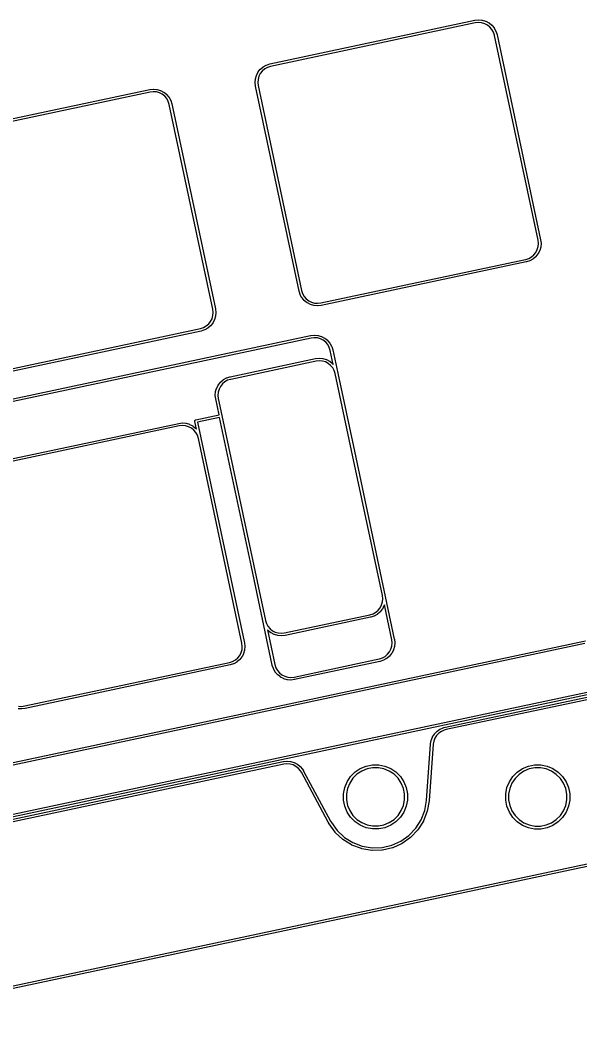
# Model space of a CAD drawing. Extents: x 59 to 2996, y -153 to 1402.
# Drawn here: x 687 to 719.1, y 420.4 to 477.5 of the extents above; entities that cross this region are included whole.
import ezdxf

# ---------------------------------------------------------------- set-up
doc = ezdxf.new("R2010")
doc.units = 0
doc.layers.add('BLACK', color=7, linetype='CONTINUOUS')

msp = doc.modelspace()

# ---------------------------------------------------------------- linework, layer by layer
at = {"layer": 'BLACK', "linetype": 'Continuous'}
for p, q in [((713.107, 477.503), (713.299, 477.525)), ((713.299, 477.525), (713.299, 477.525)), ((713.299, 477.525), (713.3, 477.525)), ((713.3, 477.525), (713.307, 477.525)), ((713.307, 477.525), (713.314, 477.525)), ((713.314, 477.525), (713.508, 477.509)), ((701.36, 475.007), (713.101, 477.503)), ((713.125, 477.354), (701.391, 474.86)), ((713.101, 477.503), (713.107, 477.503)), ((713.308, 477.375), (713.125, 477.354)), ((713.488, 477.36), (713.308, 477.375)), ((713.662, 477.31), (713.488, 477.36)), ((713.508, 477.509), (713.509, 477.509)), ((713.509, 477.509), (713.516, 477.507)), ((713.516, 477.507), (713.522, 477.506)), ((713.522, 477.506), (713.71, 477.452)), ((713.822, 477.228), (713.662, 477.31)), ((713.71, 477.452), (713.711, 477.452)), ((713.711, 477.452), (713.717, 477.449)), ((713.717, 477.449), (713.724, 477.447)), ((713.724, 477.447), (713.897, 477.358)), ((713.964, 477.116), (713.822, 477.228)), ((713.897, 477.358), (713.897, 477.358)), ((713.897, 477.358), (713.897, 477.358)), ((713.897, 477.358), (713.898, 477.357)), ((713.898, 477.357), (713.904, 477.353)), ((713.904, 477.353), (713.91, 477.35)), ((713.91, 477.35), (714.063, 477.229)), ((714.081, 476.978), (713.964, 477.116)), ((714.063, 477.229), (714.063, 477.229)), ((714.063, 477.229), (714.063, 477.229)), ((714.063, 477.229), (714.063, 477.228)), ((714.063, 477.228), (714.068, 477.223)), ((714.068, 477.223), (714.073, 477.218)), ((714.073, 477.218), (714.2, 477.07)), ((714.169, 476.821), (714.081, 476.978)), ((714.2, 477.07), (714.2, 477.07)), ((714.2, 477.07), (714.2, 477.07)), ((714.2, 477.07), (714.2, 477.069)), ((714.2, 477.069), (714.204, 477.063)), ((714.204, 477.063), (714.208, 477.058)), ((714.208, 477.058), (714.303, 476.887)), ((714.225, 476.646), (714.169, 476.821)), ((714.226, 476.643), (714.225, 476.646)), ((716.72, 464.909), (714.226, 476.643)), ((714.303, 476.887), (714.304, 476.886)), ((714.304, 476.886), (714.306, 476.88)), ((714.306, 476.88), (714.309, 476.874)), ((714.309, 476.874), (714.369, 476.688)), ((714.369, 476.688), (714.37, 476.687)), ((714.37, 476.687), (714.37, 476.684)), ((714.37, 476.684), (714.371, 476.681)), ((714.371, 476.681), (714.372, 476.678)), ((714.372, 476.678), (714.372, 476.678)), ((714.372, 476.678), (716.868, 464.933)), ((700.684, 474.544), (700.805, 474.697)), ((700.805, 474.697), (700.806, 474.698)), ((700.806, 474.698), (700.811, 474.702)), ((700.811, 474.702), (700.816, 474.707)), ((700.816, 474.707), (700.964, 474.834)), ((701.056, 474.715), (700.918, 474.598)), ((700.964, 474.834), (700.964, 474.834)), ((700.964, 474.834), (700.964, 474.834)), ((700.964, 474.834), (700.965, 474.834)), ((700.965, 474.834), (700.971, 474.838)), ((700.971, 474.838), (700.976, 474.842)), ((700.976, 474.842), (701.147, 474.937)), ((701.213, 474.803), (701.056, 474.715)), ((701.147, 474.938), (701.154, 474.94)), ((701.147, 474.937), (701.147, 474.938)), ((701.154, 474.94), (701.16, 474.943)), ((701.16, 474.943), (701.346, 475.004)), ((701.388, 474.86), (701.213, 474.803)), ((701.346, 475.004), (701.347, 475.004)), ((701.347, 475.004), (701.35, 475.004)), ((701.35, 475.004), (701.353, 475.005)), ((701.353, 475.005), (701.356, 475.006)), ((701.356, 475.006), (701.36, 475.007)), ((701.356, 475.006), (701.356, 475.006)), ((701.36, 475.007), (701.36, 475.007)), ((701.36, 475.007), (701.36, 475.007)), ((701.391, 474.86), (701.388, 474.86)), ((701.391, 474.86), (701.391, 474.86)), ((700.509, 473.948), (700.525, 474.142)), ((700.525, 474.143), (700.527, 474.15)), ((700.525, 474.142), (700.525, 474.143)), ((700.527, 474.15), (700.528, 474.157)), ((700.528, 474.157), (700.582, 474.344)), ((700.582, 474.345), (700.585, 474.352)), ((700.582, 474.344), (700.582, 474.345)), ((700.585, 474.352), (700.587, 474.358)), ((700.587, 474.358), (700.676, 474.531)), ((700.674, 474.122), (700.659, 473.943)), ((700.724, 474.296), (700.674, 474.122)), ((700.676, 474.531), (700.676, 474.532)), ((700.676, 474.532), (700.677, 474.532)), ((700.676, 474.531), (700.676, 474.531)), ((700.677, 474.532), (700.68, 474.538)), ((700.68, 474.538), (700.684, 474.544)), ((700.806, 474.456), (700.724, 474.296)), ((700.918, 474.598), (700.806, 474.456)), ((682.726, 471.046), (694.468, 473.542)), ((694.468, 473.542), (694.475, 473.543)), ((694.475, 473.543), (694.665, 473.564)), ((694.665, 473.564), (694.666, 473.564)), ((694.666, 473.564), (694.673, 473.564)), ((694.673, 473.564), (694.68, 473.564)), ((694.68, 473.564), (694.874, 473.548)), ((694.874, 473.548), (694.875, 473.548)), ((694.875, 473.548), (694.882, 473.547)), ((694.882, 473.547), (694.889, 473.545)), ((694.889, 473.545), (695.076, 473.492)), ((700.509, 473.941), (700.509, 473.948)), ((700.509, 473.934), (700.509, 473.941)), ((700.509, 473.933), (700.509, 473.934)), ((700.531, 473.739), (700.509, 473.933)), ((700.531, 473.736), (700.531, 473.739)), ((700.531, 473.739), (700.531, 473.739)), ((703.028, 461.991), (700.531, 473.736)), ((700.659, 473.943), (700.679, 473.76)), ((700.679, 473.76), (703.174, 462.026)), ((694.492, 473.394), (682.758, 470.9)), ((694.675, 473.414), (694.492, 473.394)), ((694.854, 473.399), (694.675, 473.414)), ((695.028, 473.349), (694.854, 473.399)), ((695.188, 473.267), (695.028, 473.349)), ((695.076, 473.492), (695.076, 473.492)), ((695.076, 473.492), (695.077, 473.491)), ((695.077, 473.491), (695.084, 473.489)), ((695.084, 473.489), (695.09, 473.486)), ((695.09, 473.486), (695.264, 473.397)), ((695.33, 473.155), (695.188, 473.267)), ((695.264, 473.397), (695.264, 473.397)), ((695.264, 473.397), (695.264, 473.397)), ((695.264, 473.397), (695.264, 473.397)), ((695.264, 473.397), (695.27, 473.393)), ((695.27, 473.393), (695.276, 473.389)), ((695.276, 473.389), (695.429, 473.268)), ((695.447, 473.017), (695.33, 473.155)), ((695.429, 473.268), (695.43, 473.267)), ((695.43, 473.267), (695.434, 473.262)), ((695.434, 473.262), (695.439, 473.258)), ((695.439, 473.258), (695.566, 473.109)), ((695.535, 472.86), (695.447, 473.017)), ((695.566, 473.109), (695.567, 473.108)), ((695.567, 473.108), (695.57, 473.103)), ((695.57, 473.103), (695.574, 473.097)), ((695.574, 473.097), (695.669, 472.927)), ((695.592, 472.685), (695.535, 472.86)), ((695.592, 472.682), (695.592, 472.685)), ((698.087, 460.948), (695.592, 472.682)), ((695.669, 472.927), (695.669, 472.927)), ((695.669, 472.927), (695.669, 472.927)), ((695.669, 472.927), (695.67, 472.926)), ((695.67, 472.926), (695.673, 472.919)), ((695.673, 472.919), (695.675, 472.913)), ((695.675, 472.913), (695.736, 472.728)), ((695.736, 472.728), (695.736, 472.727)), ((695.736, 472.727), (695.737, 472.723)), ((695.737, 472.723), (695.738, 472.72)), ((695.738, 472.72), (695.738, 472.717)), ((695.738, 472.717), (695.738, 472.717)), ((695.738, 472.717), (698.235, 460.972)), ((716.676, 464.372), (716.726, 464.546)), ((716.741, 464.726), (716.72, 464.909)), ((716.726, 464.546), (716.741, 464.726)), ((716.872, 464.511), (716.818, 464.324)), ((716.868, 464.933), (716.869, 464.929)), ((716.869, 464.929), (716.869, 464.929)), ((716.869, 464.929), (716.891, 464.735)), ((716.873, 464.518), (716.872, 464.511)), ((716.874, 464.525), (716.873, 464.518)), ((716.875, 464.526), (716.874, 464.525)), ((716.891, 464.72), (716.875, 464.526)), ((716.891, 464.735), (716.891, 464.734)), ((716.891, 464.734), (716.891, 464.727)), ((716.891, 464.727), (716.891, 464.72)), ((716.011, 463.808), (716.186, 463.865)), ((716.186, 463.865), (716.344, 463.953)), ((716.424, 463.826), (716.253, 463.731)), ((716.344, 463.953), (716.481, 464.07)), ((716.429, 463.83), (716.424, 463.826)), ((716.435, 463.834), (716.429, 463.83)), ((716.436, 463.834), (716.435, 463.834)), ((716.584, 463.961), (716.436, 463.834)), ((716.481, 464.07), (716.593, 464.212)), ((716.589, 463.966), (716.584, 463.961)), ((716.594, 463.971), (716.589, 463.966)), ((716.593, 464.212), (716.676, 464.372)), ((716.716, 464.124), (716.594, 463.971)), ((716.594, 463.971), (716.594, 463.971)), ((716.719, 464.13), (716.716, 464.124)), ((716.723, 464.136), (716.719, 464.13)), ((716.813, 464.31), (716.723, 464.137)), ((716.723, 464.137), (716.723, 464.137)), ((716.723, 464.137), (716.723, 464.137)), ((716.723, 464.137), (716.723, 464.136)), ((716.815, 464.317), (716.813, 464.31)), ((716.818, 464.323), (716.815, 464.317)), ((716.818, 464.324), (716.818, 464.323)), ((704.274, 461.314), (716.008, 463.808)), ((716.043, 463.662), (704.298, 461.165)), ((716.008, 463.808), (716.011, 463.808)), ((716.047, 463.663), (716.043, 463.662)), ((716.043, 463.662), (716.043, 463.662)), ((716.05, 463.664), (716.047, 463.663)), ((716.053, 463.664), (716.05, 463.664)), ((716.054, 463.665), (716.053, 463.664)), ((716.24, 463.725), (716.054, 463.665)), ((716.246, 463.728), (716.24, 463.725)), ((716.252, 463.73), (716.246, 463.728)), ((716.253, 463.731), (716.252, 463.73)), ((716.253, 463.731), (716.253, 463.731)), ((716.253, 463.731), (716.253, 463.731)), ((703.028, 461.99), (703.028, 461.991)), ((703.028, 461.987), (703.028, 461.99)), ((703.029, 461.984), (703.028, 461.987)), ((703.03, 461.981), (703.029, 461.984)), ((703.03, 461.98), (703.03, 461.981)), ((703.091, 461.794), (703.03, 461.98)), ((703.093, 461.788), (703.091, 461.794)), ((703.096, 461.782), (703.093, 461.788)), ((703.097, 461.781), (703.096, 461.782)), ((703.192, 461.61), (703.097, 461.781)), ((703.097, 461.781), (703.097, 461.781)), ((703.097, 461.781), (703.097, 461.781)), ((703.174, 462.026), (703.174, 462.023)), ((703.174, 462.023), (703.231, 461.848)), ((703.196, 461.605), (703.192, 461.61)), ((703.2, 461.599), (703.196, 461.605)), ((703.2, 461.598), (703.2, 461.599)), ((703.327, 461.45), (703.2, 461.598)), ((703.231, 461.848), (703.319, 461.69)), ((703.319, 461.69), (703.436, 461.553)), ((703.436, 461.553), (703.578, 461.441)), ((698.235, 460.972), (698.236, 460.961)), ((698.236, 460.961), (698.236, 460.961)), ((698.236, 460.961), (698.257, 460.774)), ((703.332, 461.445), (703.327, 461.45)), ((703.336, 461.44), (703.332, 461.445)), ((703.337, 461.44), (703.336, 461.44)), ((703.49, 461.318), (703.337, 461.44)), ((703.496, 461.315), (703.49, 461.318)), ((703.502, 461.311), (703.496, 461.315)), ((703.502, 461.31), (703.502, 461.311)), ((703.676, 461.221), (703.502, 461.31)), ((703.502, 461.31), (703.502, 461.31)), ((703.502, 461.31), (703.502, 461.31)), ((703.578, 461.441), (703.738, 461.358)), ((703.682, 461.219), (703.676, 461.221)), ((703.689, 461.216), (703.682, 461.219)), ((703.69, 461.216), (703.689, 461.216)), ((703.877, 461.162), (703.69, 461.216)), ((703.738, 461.358), (703.912, 461.308)), ((703.884, 461.161), (703.877, 461.162)), ((703.891, 461.16), (703.884, 461.161)), ((703.892, 461.159), (703.891, 461.16)), ((704.086, 461.143), (703.892, 461.159)), ((703.912, 461.308), (704.091, 461.293)), ((704.093, 461.143), (704.086, 461.143)), ((704.091, 461.293), (704.274, 461.314)), ((704.1, 461.143), (704.093, 461.143)), ((704.101, 461.143), (704.1, 461.143)), ((704.295, 461.165), (704.101, 461.143)), ((704.101, 461.143), (704.101, 461.143)), ((704.298, 461.165), (704.295, 461.165)), ((704.295, 461.165), (704.295, 461.165)), ((697.96, 460.251), (698.042, 460.412)), ((698.042, 460.412), (698.092, 460.585)), ((698.107, 460.765), (698.087, 460.948)), ((698.092, 460.585), (698.107, 460.765)), ((698.238, 460.551), (698.184, 460.363)), ((698.239, 460.557), (698.238, 460.551)), ((698.241, 460.564), (698.239, 460.557)), ((698.257, 460.76), (698.241, 460.565)), ((698.241, 460.565), (698.241, 460.564)), ((698.257, 460.774), (698.257, 460.773)), ((698.257, 460.773), (698.257, 460.766)), ((698.257, 460.766), (698.257, 460.76)), ((685.641, 457.353), (697.375, 459.847)), ((697.375, 459.847), (697.378, 459.848)), ((697.378, 459.848), (697.553, 459.905)), ((697.553, 459.905), (697.71, 459.993)), ((697.79, 459.865), (697.619, 459.77)), ((697.71, 459.993), (697.848, 460.11)), ((697.795, 459.869), (697.79, 459.865)), ((697.801, 459.873), (697.795, 459.869)), ((697.802, 459.874), (697.801, 459.873)), ((697.95, 460), (697.802, 459.874)), ((697.802, 459.874), (697.802, 459.874)), ((697.802, 459.874), (697.802, 459.874)), ((697.848, 460.11), (697.96, 460.251)), ((697.955, 460.005), (697.95, 460)), ((697.96, 460.01), (697.955, 460.005)), ((697.961, 460.011), (697.96, 460.01)), ((698.082, 460.164), (697.961, 460.011)), ((698.086, 460.169), (698.082, 460.164)), ((698.089, 460.175), (698.086, 460.169)), ((698.09, 460.176), (698.089, 460.175)), ((698.179, 460.35), (698.09, 460.176)), ((698.09, 460.176), (698.09, 460.176)), ((698.09, 460.176), (698.09, 460.176)), ((698.181, 460.356), (698.179, 460.35)), ((698.184, 460.362), (698.181, 460.356)), ((698.184, 460.363), (698.184, 460.362)), ((675.442, 453.445), (703.691, 459.449)), ((703.715, 459.301), (675.474, 453.298)), ((697.41, 459.701), (685.665, 457.205)), ((697.413, 459.702), (697.41, 459.701)), ((697.41, 459.701), (697.41, 459.701)), ((697.416, 459.703), (697.413, 459.702)), ((697.419, 459.704), (697.416, 459.703)), ((697.42, 459.704), (697.419, 459.704)), ((697.606, 459.764), (697.42, 459.704)), ((697.612, 459.767), (697.606, 459.764)), ((697.619, 459.77), (697.612, 459.767)), ((697.619, 459.77), (697.619, 459.77)), ((703.691, 459.449), (703.695, 459.45)), ((703.695, 459.45), (703.889, 459.472)), ((703.695, 459.45), (703.695, 459.45)), ((703.898, 459.322), (703.715, 459.301)), ((703.889, 459.472), (703.89, 459.472)), ((703.89, 459.472), (703.897, 459.472)), ((703.897, 459.472), (703.903, 459.472)), ((704.078, 459.307), (703.898, 459.322)), ((703.903, 459.472), (704.098, 459.456)), ((704.251, 459.257), (704.078, 459.307)), ((704.098, 459.456), (704.099, 459.455)), ((704.099, 459.455), (704.106, 459.454)), ((704.106, 459.454), (704.112, 459.453)), ((704.112, 459.453), (704.3, 459.399)), ((704.412, 459.174), (704.251, 459.257)), ((704.3, 459.399), (704.3, 459.399)), ((704.3, 459.399), (704.3, 459.399)), ((704.3, 459.399), (704.301, 459.399)), ((704.301, 459.399), (704.307, 459.396)), ((704.307, 459.396), (704.313, 459.394)), ((704.313, 459.394), (704.487, 459.304)), ((704.487, 459.304), (704.487, 459.304)), ((704.487, 459.304), (704.487, 459.304)), ((704.487, 459.304), (704.488, 459.304)), ((704.488, 459.304), (704.494, 459.3)), ((704.494, 459.3), (704.499, 459.297)), ((704.499, 459.297), (704.652, 459.175)), ((704.553, 459.062), (704.412, 459.174)), ((704.67, 458.925), (704.553, 459.062)), ((704.652, 459.175), (704.653, 459.175)), ((704.653, 459.175), (704.658, 459.17)), ((704.658, 459.17), (704.663, 459.165)), ((704.663, 459.165), (704.789, 459.017)), ((704.758, 458.767), (704.67, 458.925)), ((704.815, 458.592), (704.758, 458.767)), ((704.789, 459.017), (704.79, 459.016)), ((704.79, 459.016), (704.794, 459.01)), ((704.794, 459.01), (704.798, 459.005)), ((704.798, 459.005), (704.893, 458.834)), ((704.893, 458.834), (704.893, 458.834)), ((704.893, 458.834), (704.893, 458.834)), ((704.893, 458.834), (704.893, 458.833)), ((704.893, 458.833), (704.896, 458.827)), ((704.896, 458.827), (704.899, 458.821)), ((704.899, 458.821), (704.959, 458.635)), ((699.075, 457.083), (703.973, 458.124)), ((703.973, 458.124), (703.976, 458.124)), ((703.976, 458.124), (704.17, 458.146)), ((703.976, 458.124), (703.976, 458.124)), ((704.17, 458.146), (704.17, 458.146)), ((704.17, 458.146), (704.171, 458.146)), ((704.171, 458.146), (704.178, 458.146)), ((704.178, 458.146), (704.185, 458.146)), ((704.185, 458.146), (704.38, 458.13)), ((704.38, 458.13), (704.38, 458.13)), ((704.38, 458.13), (704.381, 458.13)), ((704.381, 458.13), (704.387, 458.129)), ((704.387, 458.129), (704.394, 458.127)), ((704.394, 458.127), (704.582, 458.074)), ((704.816, 458.589), (704.815, 458.592)), ((704.985, 457.792), (704.816, 458.589)), ((704.959, 458.635), (704.959, 458.634)), ((704.959, 458.634), (704.96, 458.631)), ((704.96, 458.631), (704.961, 458.628)), ((704.961, 458.628), (704.962, 458.624)), ((704.962, 458.624), (704.962, 458.624)), ((704.962, 458.624), (705.244, 457.299)), ((703.997, 457.976), (699.11, 456.937)), ((704.18, 457.996), (703.997, 457.976)), ((704.36, 457.981), (704.18, 457.996)), ((704.533, 457.932), (704.36, 457.981)), ((704.694, 457.849), (704.533, 457.932)), ((704.582, 458.074), (704.582, 458.074)), ((704.582, 458.074), (704.582, 458.074)), ((704.582, 458.074), (704.583, 458.073)), ((704.583, 458.073), (704.589, 458.071)), ((704.589, 458.071), (704.595, 458.068)), ((704.595, 458.068), (704.769, 457.979)), ((704.835, 457.737), (704.694, 457.849)), ((704.769, 457.979), (704.769, 457.979)), ((704.769, 457.979), (704.769, 457.979)), ((704.769, 457.979), (704.77, 457.979)), ((704.77, 457.979), (704.775, 457.975)), ((704.775, 457.975), (704.781, 457.971)), ((704.781, 457.971), (704.934, 457.85)), ((704.952, 457.6), (704.835, 457.737)), ((704.934, 457.85), (704.935, 457.849)), ((704.935, 457.849), (704.94, 457.844)), ((704.94, 457.844), (704.945, 457.84)), ((704.945, 457.84), (704.985, 457.792)), ((705.04, 457.442), (704.952, 457.6)), ((698.695, 456.919), (698.865, 457.014)), ((698.865, 457.014), (698.866, 457.015)), ((698.865, 457.014), (698.865, 457.014)), ((698.865, 457.014), (698.865, 457.014)), ((698.866, 457.015), (698.872, 457.017)), ((698.872, 457.017), (698.879, 457.02)), ((698.879, 457.02), (699.064, 457.08)), ((699.064, 457.08), (699.065, 457.081)), ((699.065, 457.081), (699.068, 457.081)), ((699.068, 457.081), (699.071, 457.082)), ((699.071, 457.082), (699.075, 457.083)), ((699.075, 457.083), (699.075, 457.083)), ((705.097, 457.267), (705.04, 457.442)), ((705.097, 457.264), (705.097, 457.267)), ((706.033, 452.861), (705.097, 457.264)), ((705.244, 457.299), (705.244, 457.299)), ((705.244, 457.299), (706.196, 452.819)), ((698.246, 456.233), (698.3, 456.421)), ((698.3, 456.422), (698.303, 456.428)), ((698.3, 456.421), (698.3, 456.422)), ((698.303, 456.428), (698.306, 456.435)), ((698.306, 456.435), (698.395, 456.608)), ((698.395, 456.609), (698.399, 456.615)), ((698.395, 456.608), (698.395, 456.609)), ((698.399, 456.615), (698.403, 456.621)), ((698.403, 456.621), (698.524, 456.773)), ((698.525, 456.533), (698.442, 456.373)), ((698.524, 456.773), (698.524, 456.774)), ((698.524, 456.774), (698.525, 456.774)), ((698.524, 456.773), (698.524, 456.773)), ((698.525, 456.774), (698.529, 456.779)), ((698.637, 456.675), (698.525, 456.533)), ((698.529, 456.779), (698.534, 456.784)), ((698.534, 456.784), (698.683, 456.911)), ((698.774, 456.792), (698.637, 456.675)), ((698.683, 456.911), (698.683, 456.911)), ((698.683, 456.911), (698.683, 456.911)), ((698.683, 456.911), (698.684, 456.911)), ((698.684, 456.911), (698.689, 456.915)), ((698.689, 456.915), (698.695, 456.919)), ((698.932, 456.88), (698.774, 456.792)), ((699.107, 456.936), (698.932, 456.88)), ((699.11, 456.937), (699.107, 456.936)), ((699.11, 456.937), (699.11, 456.937)), ((698.227, 456.025), (698.244, 456.219)), ((698.227, 456.018), (698.227, 456.025)), ((698.227, 456.011), (698.227, 456.018)), ((698.228, 456.01), (698.227, 456.011)), ((698.249, 455.816), (698.228, 456.01)), ((698.244, 456.22), (698.245, 456.227)), ((698.244, 456.219), (698.244, 456.22)), ((698.245, 456.227), (698.246, 456.233)), ((698.393, 456.199), (698.377, 456.019)), ((698.377, 456.019), (698.398, 455.836)), ((698.442, 456.373), (698.393, 456.199)), ((698.398, 455.836), (698.604, 454.865)), ((698.25, 455.812), (698.249, 455.816)), ((698.249, 455.816), (698.249, 455.816)), ((698.443, 454.904), (698.25, 455.812)), ((697.113, 454.621), (698.443, 454.904)), ((698.474, 454.757), (697.214, 454.489)), ((700.293, 446.2), (698.474, 454.757)), ((698.604, 454.865), (698.606, 454.862)), ((698.606, 454.862), (698.606, 454.858)), ((698.606, 454.858), (700.624, 445.363)), ((684.394, 451.918), (696.135, 454.413)), ((696.159, 454.265), (684.425, 451.771)), ((696.135, 454.413), (696.139, 454.414)), ((696.139, 454.414), (696.333, 454.436)), ((696.342, 454.286), (696.159, 454.265)), ((696.333, 454.436), (696.334, 454.436)), ((696.334, 454.436), (696.34, 454.436)), ((696.34, 454.436), (696.347, 454.436)), ((696.522, 454.271), (696.342, 454.286)), ((696.347, 454.436), (696.542, 454.419)), ((696.695, 454.221), (696.522, 454.271)), ((696.542, 454.419), (696.543, 454.419)), ((696.543, 454.419), (696.549, 454.418)), ((696.549, 454.418), (696.556, 454.417)), ((696.556, 454.417), (696.744, 454.363)), ((696.856, 454.138), (696.695, 454.221)), ((696.744, 454.363), (696.744, 454.363)), ((696.744, 454.363), (696.744, 454.363)), ((696.744, 454.363), (696.745, 454.363)), ((696.745, 454.363), (696.751, 454.36)), ((696.751, 454.36), (696.757, 454.358)), ((696.757, 454.358), (696.931, 454.268)), ((696.997, 454.026), (696.856, 454.138)), ((696.931, 454.268), (696.931, 454.268)), ((696.931, 454.268), (696.931, 454.268)), ((696.931, 454.268), (696.932, 454.268)), ((696.932, 454.268), (696.938, 454.264)), ((696.938, 454.264), (696.943, 454.26)), ((696.943, 454.26), (697.096, 454.139)), ((697.05, 454.55), (697.051, 454.561)), ((697.05, 454.546), (697.05, 454.55)), ((697.052, 454.532), (697.05, 454.546)), ((697.051, 454.561), (697.055, 454.575)), ((697.053, 454.528), (697.052, 454.532)), ((697.148, 454.081), (697.053, 454.528)), ((697.055, 454.575), (697.059, 454.582)), ((697.059, 454.582), (697.062, 454.588)), ((697.062, 454.588), (697.071, 454.6)), ((697.071, 454.6), (697.083, 454.609)), ((697.083, 454.609), (697.088, 454.612)), ((697.088, 454.612), (697.095, 454.616)), ((697.095, 454.616), (697.11, 454.621)), ((697.096, 454.139), (697.096, 454.139)), ((697.096, 454.139), (697.096, 454.139)), ((697.096, 454.139), (697.097, 454.139)), ((697.097, 454.139), (697.102, 454.134)), ((697.102, 454.134), (697.107, 454.129)), ((697.107, 454.129), (697.148, 454.081)), ((697.11, 454.621), (697.113, 454.621)), ((697.214, 454.489), (699.885, 441.923)), ((697.114, 453.889), (696.997, 454.026)), ((697.202, 453.731), (697.114, 453.889)), ((697.259, 453.556), (697.202, 453.731)), ((697.26, 453.553), (697.259, 453.556)), ((699.754, 441.819), (697.26, 453.553)), ((707.8, 444.552), (706.033, 452.861)), ((706.196, 452.819), (708.485, 442.047)), ((659.404, 426.246), (754.115, 446.378)), ((754.142, 446.23), (659.422, 426.096)), ((701.492, 440.561), (700.293, 446.2)), ((711.41, 437.014), (753.411, 445.942)), ((753.436, 445.794), (711.447, 436.869)), ((700.624, 445.363), (701.1, 443.124)), ((707.82, 444.369), (707.8, 444.552)), ((707.561, 443.714), (707.673, 443.855)), ((707.673, 443.855), (707.755, 444.016)), ((707.755, 444.016), (707.805, 444.189)), ((707.892, 443.953), (707.803, 443.78)), ((707.805, 444.189), (707.82, 444.369)), ((707.895, 443.96), (707.892, 443.953)), ((707.897, 443.966), (707.895, 443.96)), ((707.913, 444.02), (707.897, 443.967)), ((707.897, 443.967), (707.897, 443.966)), ((708.337, 442.023), (707.913, 444.02)), ((702.201, 442.412), (707.088, 443.451)), ((707.123, 443.305), (702.225, 442.264)), ((707.088, 443.451), (707.091, 443.452)), ((707.091, 443.452), (707.266, 443.509)), ((707.126, 443.306), (707.123, 443.305)), ((707.123, 443.305), (707.123, 443.305)), ((707.129, 443.307), (707.126, 443.306)), ((707.133, 443.308), (707.129, 443.307)), ((707.134, 443.308), (707.133, 443.308)), ((707.319, 443.368), (707.134, 443.308)), ((707.266, 443.509), (707.423, 443.597)), ((707.325, 443.371), (707.319, 443.368)), ((707.332, 443.374), (707.325, 443.371)), ((707.333, 443.374), (707.332, 443.374)), ((707.503, 443.469), (707.333, 443.374)), ((707.333, 443.374), (707.333, 443.374)), ((707.333, 443.374), (707.333, 443.374)), ((707.423, 443.597), (707.561, 443.714)), ((707.509, 443.473), (707.503, 443.469)), ((707.514, 443.477), (707.509, 443.473)), ((707.515, 443.478), (707.514, 443.477)), ((707.664, 443.604), (707.515, 443.478)), ((707.515, 443.478), (707.515, 443.478)), ((707.515, 443.478), (707.515, 443.478)), ((707.668, 443.609), (707.664, 443.604)), ((707.673, 443.614), (707.668, 443.609)), ((707.674, 443.615), (707.673, 443.614)), ((707.795, 443.768), (707.674, 443.615)), ((707.799, 443.773), (707.795, 443.768)), ((707.802, 443.779), (707.799, 443.773)), ((707.803, 443.78), (707.802, 443.779)), ((707.803, 443.78), (707.803, 443.78)), ((707.803, 443.78), (707.803, 443.78)), ((701.1, 443.124), (701.101, 443.121)), ((701.101, 443.121), (701.158, 442.946)), ((701.158, 442.946), (701.246, 442.789)), ((701.246, 442.789), (701.363, 442.651)), ((701.253, 442.548), (701.212, 442.596)), ((701.212, 442.596), (701.637, 440.596)), ((701.258, 442.544), (701.253, 442.548)), ((701.263, 442.539), (701.258, 442.544)), ((701.264, 442.538), (701.263, 442.539)), ((701.417, 442.417), (701.264, 442.538)), ((701.264, 442.538), (701.264, 442.538)), ((701.264, 442.538), (701.264, 442.538)), ((701.363, 442.651), (701.504, 442.539)), ((701.422, 442.413), (701.417, 442.417)), ((701.428, 442.41), (701.422, 442.413)), ((701.429, 442.409), (701.428, 442.41)), ((701.602, 442.32), (701.429, 442.409)), ((701.429, 442.409), (701.429, 442.409)), ((701.429, 442.409), (701.429, 442.409)), ((701.504, 442.539), (701.664, 442.457)), ((701.609, 442.317), (701.602, 442.32)), ((701.615, 442.315), (701.609, 442.317)), ((701.616, 442.314), (701.615, 442.315)), ((701.804, 442.261), (701.616, 442.314)), ((701.664, 442.457), (701.838, 442.407)), ((701.81, 442.259), (701.804, 442.261)), ((701.817, 442.258), (701.81, 442.259)), ((701.818, 442.258), (701.817, 442.258)), ((702.013, 442.242), (701.818, 442.258)), ((701.818, 442.258), (701.818, 442.258)), ((701.818, 442.258), (701.818, 442.258)), ((701.838, 442.407), (702.018, 442.392)), ((702.019, 442.242), (702.013, 442.242)), ((702.018, 442.392), (702.201, 442.412)), ((702.026, 442.242), (702.019, 442.242)), ((702.027, 442.242), (702.026, 442.242)), ((702.221, 442.264), (702.027, 442.242)), ((702.225, 442.264), (702.221, 442.264)), ((702.221, 442.264), (702.221, 442.264)), ((669.126, 431.262), (719.439, 441.956)), ((719.4, 441.795), (669.15, 431.114)), ((699.774, 441.636), (699.754, 441.819)), ((699.759, 441.456), (699.774, 441.636)), ((699.885, 441.923), (699.902, 441.843)), ((699.902, 441.843), (699.903, 441.839)), ((699.903, 441.839), (699.924, 441.646)), ((699.925, 441.631), (699.908, 441.437)), ((699.924, 441.646), (699.924, 441.645)), ((699.924, 441.645), (699.924, 441.638)), ((699.924, 441.638), (699.925, 441.631)), ((708.293, 441.487), (708.343, 441.66)), ((708.358, 441.84), (708.337, 442.023)), ((708.343, 441.66), (708.358, 441.84)), ((708.489, 441.626), (708.435, 441.439)), ((708.485, 442.047), (708.486, 442.044)), ((708.486, 442.044), (708.486, 442.044)), ((708.486, 442.044), (708.508, 441.85)), ((708.49, 441.633), (708.489, 441.626)), ((708.491, 441.64), (708.49, 441.633)), ((708.508, 441.835), (708.491, 441.641)), ((708.491, 441.641), (708.491, 441.64)), ((708.508, 441.85), (708.508, 441.849)), ((708.508, 441.849), (708.508, 441.842)), ((708.508, 441.842), (708.508, 441.835)), ((699.378, 440.864), (699.515, 440.981)), ((699.515, 440.981), (699.627, 441.122)), ((699.627, 441.122), (699.71, 441.283)), ((699.749, 441.035), (699.628, 440.882)), ((699.71, 441.283), (699.759, 441.456)), ((699.753, 441.041), (699.749, 441.035)), ((699.757, 441.046), (699.753, 441.041)), ((699.846, 441.221), (699.757, 441.047)), ((699.757, 441.047), (699.757, 441.047)), ((699.757, 441.047), (699.757, 441.047)), ((699.757, 441.047), (699.757, 441.046)), ((699.849, 441.227), (699.846, 441.221)), ((699.852, 441.234), (699.849, 441.227)), ((699.906, 441.422), (699.852, 441.235)), ((699.852, 441.235), (699.852, 441.234)), ((699.907, 441.429), (699.906, 441.422)), ((699.908, 441.436), (699.907, 441.429)), ((699.908, 441.437), (699.908, 441.436)), ((707.628, 440.923), (707.803, 440.98)), ((707.803, 440.98), (707.961, 441.068)), ((707.961, 441.068), (708.098, 441.185)), ((708.201, 441.076), (708.052, 440.949)), ((708.098, 441.185), (708.21, 441.326)), ((708.206, 441.081), (708.201, 441.076)), ((708.211, 441.085), (708.206, 441.081)), ((708.21, 441.326), (708.293, 441.487)), ((708.332, 441.239), (708.211, 441.086)), ((708.211, 441.086), (708.211, 441.086)), ((708.211, 441.086), (708.211, 441.086)), ((708.211, 441.086), (708.211, 441.085)), ((708.336, 441.245), (708.332, 441.239)), ((708.34, 441.25), (708.336, 441.245)), ((708.43, 441.425), (708.34, 441.251)), ((708.34, 441.251), (708.34, 441.25)), ((708.432, 441.431), (708.43, 441.425)), ((708.435, 441.438), (708.432, 441.431)), ((708.435, 441.439), (708.435, 441.438)), ((687.308, 438.224), (699.042, 440.719)), ((699.077, 440.573), (687.332, 438.076)), ((699.042, 440.719), (699.045, 440.719)), ((699.045, 440.719), (699.22, 440.776)), ((699.081, 440.573), (699.077, 440.573)), ((699.077, 440.573), (699.077, 440.573)), ((699.084, 440.574), (699.081, 440.573)), ((699.087, 440.575), (699.084, 440.574)), ((699.088, 440.575), (699.087, 440.575)), ((699.273, 440.636), (699.088, 440.575)), ((699.22, 440.776), (699.378, 440.864)), ((699.28, 440.638), (699.273, 440.636)), ((699.286, 440.641), (699.28, 440.638)), ((699.287, 440.642), (699.286, 440.641)), ((699.457, 440.737), (699.287, 440.642)), ((699.287, 440.642), (699.287, 440.642)), ((699.287, 440.642), (699.287, 440.642)), ((699.463, 440.741), (699.457, 440.737)), ((699.468, 440.744), (699.463, 440.741)), ((699.469, 440.745), (699.468, 440.744)), ((699.618, 440.872), (699.469, 440.745)), ((699.469, 440.745), (699.469, 440.745)), ((699.469, 440.745), (699.469, 440.745)), ((699.623, 440.877), (699.618, 440.872)), ((699.627, 440.881), (699.623, 440.877)), ((699.628, 440.882), (699.627, 440.881)), ((701.492, 440.557), (701.492, 440.561)), ((701.492, 440.561), (701.492, 440.561)), ((701.493, 440.554), (701.492, 440.557)), ((701.494, 440.551), (701.493, 440.554)), ((701.494, 440.55), (701.494, 440.551)), ((701.555, 440.364), (701.494, 440.55)), ((701.637, 440.596), (701.638, 440.593)), ((701.638, 440.593), (701.695, 440.418)), ((701.695, 440.418), (701.783, 440.26)), ((702.738, 439.884), (707.625, 440.923)), ((707.66, 440.777), (702.762, 439.736)), ((707.625, 440.923), (707.628, 440.923)), ((707.664, 440.777), (707.66, 440.777)), ((707.66, 440.777), (707.66, 440.777)), ((707.667, 440.778), (707.664, 440.777)), ((707.67, 440.779), (707.667, 440.778)), ((707.671, 440.779), (707.67, 440.779)), ((707.857, 440.84), (707.671, 440.779)), ((707.863, 440.842), (707.857, 440.84)), ((707.869, 440.845), (707.863, 440.842)), ((707.87, 440.846), (707.869, 440.845)), ((708.04, 440.941), (707.87, 440.846)), ((707.87, 440.846), (707.87, 440.846)), ((707.87, 440.846), (707.87, 440.846)), ((708.046, 440.945), (708.04, 440.941)), ((708.052, 440.948), (708.046, 440.945)), ((708.052, 440.949), (708.052, 440.949)), ((708.052, 440.949), (708.052, 440.949)), ((708.052, 440.949), (708.052, 440.948)), ((701.557, 440.358), (701.555, 440.364)), ((701.56, 440.352), (701.557, 440.358)), ((701.561, 440.351), (701.56, 440.352)), ((701.656, 440.181), (701.561, 440.351)), ((701.561, 440.351), (701.561, 440.351)), ((701.561, 440.351), (701.561, 440.351)), ((701.66, 440.175), (701.656, 440.181)), ((701.663, 440.169), (701.66, 440.175)), ((701.664, 440.168), (701.663, 440.169)), ((701.791, 440.02), (701.664, 440.168)), ((701.664, 440.168), (701.664, 440.168)), ((701.664, 440.168), (701.664, 440.168)), ((701.783, 440.26), (701.9, 440.123)), ((701.795, 440.015), (701.791, 440.02)), ((701.8, 440.01), (701.795, 440.015)), ((701.801, 440.01), (701.8, 440.01)), ((701.954, 439.888), (701.801, 440.01)), ((701.801, 440.01), (701.801, 440.01)), ((701.801, 440.01), (701.801, 440.01)), ((701.9, 440.123), (702.041, 440.011)), ((701.96, 439.885), (701.954, 439.888)), ((701.965, 439.881), (701.96, 439.885)), ((701.966, 439.881), (701.965, 439.881)), ((702.14, 439.791), (701.966, 439.881)), ((702.041, 440.011), (702.202, 439.928)), ((702.202, 439.928), (702.375, 439.878)), ((702.375, 439.878), (702.555, 439.863)), ((702.555, 439.863), (702.738, 439.884)), ((702.146, 439.789), (702.14, 439.791)), ((702.153, 439.786), (702.146, 439.789)), ((702.154, 439.786), (702.153, 439.786)), ((702.341, 439.732), (702.154, 439.786)), ((702.154, 439.786), (702.154, 439.786)), ((702.154, 439.786), (702.154, 439.786)), ((702.348, 439.731), (702.341, 439.732)), ((702.355, 439.73), (702.348, 439.731)), ((702.356, 439.73), (702.355, 439.73)), ((702.55, 439.713), (702.356, 439.73)), ((702.356, 439.73), (702.356, 439.73)), ((702.356, 439.73), (702.356, 439.73)), ((702.557, 439.713), (702.55, 439.713)), ((702.564, 439.713), (702.557, 439.713)), ((702.565, 439.713), (702.564, 439.713)), ((702.751, 439.734), (702.565, 439.713)), ((702.565, 439.713), (702.565, 439.713)), ((702.565, 439.713), (702.565, 439.713)), ((702.762, 439.736), (702.751, 439.734)), ((702.751, 439.734), (702.751, 439.734)), ((686.945, 438.219), (687.125, 438.204)), ((687.125, 438.204), (687.308, 438.224)), ((687.12, 438.054), (686.925, 438.07)), ((687.127, 438.054), (687.12, 438.054)), ((687.133, 438.054), (687.127, 438.054)), ((687.134, 438.054), (687.133, 438.054)), ((687.328, 438.076), (687.134, 438.054)), ((687.329, 438.076), (687.328, 438.076)), ((687.332, 438.076), (687.329, 438.076)), ((711.111, 436.9), (711.289, 436.98)), ((711.289, 436.98), (711.29, 436.98)), ((711.29, 436.98), (711.295, 436.982)), ((711.295, 436.982), (711.3, 436.984)), ((711.3, 436.984), (711.408, 437.013)), ((711.408, 437.013), (711.41, 437.014)), ((678.955, 420.553), (754.594, 436.63)), ((754.619, 436.482), (678.98, 420.405)), ((710.604, 436.257), (710.674, 436.439)), ((710.674, 436.44), (710.677, 436.446)), ((710.674, 436.439), (710.674, 436.44)), ((710.674, 436.439), (710.674, 436.439)), ((710.674, 436.439), (710.674, 436.439)), ((710.677, 436.446), (710.68, 436.452)), ((710.68, 436.452), (710.784, 436.617)), ((710.784, 436.617), (710.784, 436.617)), ((710.784, 436.617), (710.785, 436.617)), ((710.785, 436.618), (710.789, 436.623)), ((710.785, 436.617), (710.785, 436.618)), ((710.789, 436.623), (710.793, 436.629)), ((710.793, 436.629), (710.928, 436.77)), ((710.907, 436.531), (710.811, 436.378)), ((711.032, 436.662), (710.907, 436.531)), ((710.928, 436.771), (710.934, 436.775)), ((710.928, 436.77), (710.928, 436.771)), ((710.928, 436.77), (710.928, 436.77)), ((710.928, 436.77), (710.928, 436.77)), ((710.934, 436.775), (710.939, 436.78)), ((710.939, 436.78), (711.098, 436.893)), ((711.179, 436.766), (711.032, 436.662)), ((711.098, 436.893), (711.099, 436.893)), ((711.099, 436.893), (711.105, 436.897)), ((711.105, 436.897), (711.111, 436.9)), ((711.345, 436.841), (711.179, 436.766)), ((711.447, 436.869), (711.345, 436.841)), ((710.324, 432.806), (710.566, 436.047)), ((710.715, 436.028), (710.473, 432.787)), ((710.566, 436.047), (710.567, 436.055)), ((710.567, 436.055), (710.6, 436.243)), ((710.6, 436.244), (710.602, 436.25)), ((710.6, 436.243), (710.6, 436.244)), ((710.6, 436.243), (710.6, 436.243)), ((710.6, 436.243), (710.6, 436.243)), ((710.602, 436.25), (710.604, 436.257)), ((710.746, 436.21), (710.715, 436.028)), ((710.811, 436.378), (710.746, 436.21)), ((660.431, 426.178), (702.125, 435.04)), ((702.149, 434.892), (660.455, 426.03)), ((702.125, 435.04), (702.129, 435.041)), ((702.129, 435.041), (702.323, 435.063)), ((702.129, 435.041), (702.129, 435.041)), ((702.332, 434.913), (702.149, 434.892)), ((702.323, 435.063), (702.323, 435.063)), ((702.323, 435.063), (702.324, 435.063)), ((702.324, 435.063), (702.331, 435.063)), ((702.331, 435.063), (702.337, 435.063)), ((702.512, 434.898), (702.332, 434.913)), ((702.337, 435.063), (702.532, 435.047)), ((702.685, 434.848), (702.512, 434.898)), ((702.532, 435.047), (702.532, 435.047)), ((702.532, 435.047), (702.533, 435.046)), ((702.533, 435.046), (702.54, 435.045)), ((702.54, 435.045), (702.546, 435.044)), ((702.546, 435.044), (702.734, 434.99)), ((702.846, 434.765), (702.685, 434.848)), ((702.734, 434.99), (702.734, 434.99)), ((702.734, 434.99), (702.734, 434.99)), ((702.734, 434.99), (702.735, 434.99)), ((702.735, 434.99), (702.741, 434.987)), ((702.741, 434.987), (702.747, 434.985)), ((702.747, 434.985), (702.921, 434.895)), ((702.987, 434.653), (702.846, 434.765)), ((702.921, 434.895), (702.921, 434.895)), ((702.921, 434.895), (702.921, 434.895)), ((702.921, 434.895), (702.922, 434.895)), ((702.922, 434.895), (702.928, 434.891)), ((702.928, 434.891), (702.933, 434.888)), ((702.933, 434.888), (703.086, 434.766)), ((703.086, 434.766), (703.087, 434.766)), ((703.087, 434.766), (703.092, 434.761)), ((703.092, 434.761), (703.097, 434.756)), ((703.097, 434.756), (703.223, 434.608)), ((706.537, 434.647), (706.871, 434.785)), ((706.871, 434.785), (707.226, 434.856)), ((707.243, 434.686), (706.921, 434.622)), ((707.226, 434.856), (707.588, 434.856)), ((707.571, 434.686), (707.243, 434.686)), ((707.893, 434.622), (707.571, 434.686)), ((707.588, 434.856), (707.943, 434.785)), ((707.943, 434.785), (708.277, 434.647)), ((715.833, 434.64), (716.167, 434.779)), ((716.167, 434.779), (716.522, 434.849)), ((716.522, 434.849), (716.884, 434.849)), ((716.884, 434.849), (717.238, 434.779)), ((717.238, 434.779), (717.572, 434.64)), ((703.105, 434.515), (702.987, 434.653)), ((703.161, 434.424), (703.105, 434.515)), ((704.7, 431.56), (703.161, 434.424)), ((703.223, 434.608), (703.224, 434.607)), ((703.224, 434.607), (703.227, 434.602)), ((703.227, 434.602), (703.23, 434.598)), ((703.23, 434.598), (703.289, 434.502)), ((703.289, 434.502), (703.29, 434.5)), ((703.29, 434.5), (704.83, 431.635)), ((705.78, 433.889), (705.981, 434.19)), ((705.981, 434.19), (706.237, 434.446)), ((706.344, 434.314), (706.112, 434.082)), ((706.237, 434.446), (706.537, 434.647)), ((706.617, 434.497), (706.344, 434.314)), ((706.921, 434.622), (706.617, 434.497)), ((708.197, 434.497), (707.893, 434.622)), ((708.47, 434.314), (708.197, 434.497)), ((708.277, 434.647), (708.578, 434.446)), ((708.702, 434.082), (708.47, 434.314)), ((708.578, 434.446), (708.833, 434.19)), ((708.833, 434.19), (709.034, 433.889)), ((715.076, 433.883), (715.277, 434.184)), ((715.277, 434.184), (715.532, 434.439)), ((715.64, 434.308), (715.408, 434.076)), ((715.532, 434.439), (715.833, 434.64)), ((715.913, 434.49), (715.64, 434.308)), ((716.217, 434.616), (715.913, 434.49)), ((716.539, 434.68), (716.217, 434.616)), ((716.867, 434.68), (716.539, 434.68)), ((717.189, 434.616), (716.867, 434.68)), ((717.492, 434.49), (717.189, 434.616)), ((717.765, 434.308), (717.492, 434.49)), ((717.572, 434.64), (717.873, 434.439)), ((717.998, 434.076), (717.765, 434.308)), ((717.873, 434.439), (718.129, 434.184)), ((718.129, 434.184), (718.33, 433.883)), ((705.571, 433.2), (705.641, 433.555)), ((705.641, 433.555), (705.78, 433.889)), ((705.93, 433.809), (705.804, 433.506)), ((706.112, 434.082), (705.93, 433.809)), ((708.884, 433.809), (708.702, 434.082)), ((709.01, 433.506), (708.884, 433.809)), ((709.034, 433.889), (709.173, 433.555)), ((709.173, 433.555), (709.243, 433.2)), ((714.867, 433.194), (714.937, 433.549)), ((714.937, 433.549), (715.076, 433.883)), ((715.226, 433.803), (715.1, 433.499)), ((715.408, 434.076), (715.226, 433.803)), ((718.18, 433.803), (717.998, 434.076)), ((718.306, 433.499), (718.18, 433.803)), ((718.33, 433.883), (718.468, 433.549)), ((718.468, 433.549), (718.539, 433.194)), ((705.571, 432.839), (705.571, 433.2)), ((705.804, 433.506), (705.74, 433.184)), ((705.74, 433.184), (705.74, 432.855)), ((709.074, 433.184), (709.01, 433.506)), ((709.074, 432.855), (709.074, 433.184)), ((709.243, 433.2), (709.243, 432.839)), ((714.867, 432.832), (714.867, 433.194)), ((715.1, 433.499), (715.036, 433.177)), ((715.036, 433.177), (715.036, 432.849)), ((718.37, 433.177), (718.306, 433.499)), ((718.37, 432.849), (718.37, 433.177)), ((718.539, 433.194), (718.539, 432.832)), ((705.641, 432.484), (705.571, 432.839)), ((705.78, 432.15), (705.641, 432.484)), ((705.74, 432.855), (705.804, 432.533)), ((705.804, 432.533), (705.93, 432.23)), ((708.884, 432.23), (709.01, 432.533)), ((709.01, 432.533), (709.074, 432.855)), ((709.173, 432.484), (709.034, 432.15)), ((709.243, 432.839), (709.173, 432.484)), ((710.226, 432.24), (710.324, 432.806)), ((710.473, 432.784), (710.372, 432.207)), ((710.473, 432.787), (710.473, 432.784)), ((710.473, 432.784), (710.473, 432.784)), ((714.937, 432.478), (714.867, 432.832)), ((715.076, 432.143), (714.937, 432.478)), ((715.036, 432.849), (715.1, 432.527)), ((715.1, 432.527), (715.226, 432.224)), ((718.18, 432.224), (718.306, 432.527)), ((718.306, 432.527), (718.37, 432.849)), ((718.468, 432.478), (718.33, 432.143)), ((718.539, 432.832), (718.468, 432.478)), ((705.981, 431.849), (705.78, 432.15)), ((705.93, 432.23), (706.112, 431.957)), ((706.237, 431.593), (705.981, 431.849)), ((706.112, 431.957), (706.344, 431.725)), ((708.47, 431.725), (708.702, 431.957)), ((708.833, 431.849), (708.578, 431.593)), ((708.702, 431.957), (708.884, 432.23)), ((709.034, 432.15), (708.833, 431.849)), ((710.021, 431.707), (710.226, 432.24)), ((710.369, 432.193), (710.158, 431.646)), ((710.37, 432.199), (710.369, 432.193)), ((710.372, 432.206), (710.37, 432.199)), ((710.372, 432.207), (710.372, 432.207)), ((710.372, 432.207), (710.372, 432.207)), ((710.372, 432.207), (710.372, 432.206)), ((715.277, 431.843), (715.076, 432.143)), ((715.226, 432.224), (715.408, 431.95)), ((715.532, 431.587), (715.277, 431.843)), ((715.408, 431.95), (715.64, 431.718)), ((717.765, 431.718), (717.998, 431.95)), ((718.129, 431.843), (717.873, 431.587)), ((717.998, 431.95), (718.18, 432.224)), ((718.33, 432.143), (718.129, 431.843)), ((704.701, 431.56), (704.7, 431.56)), ((704.747, 431.477), (704.701, 431.56)), ((704.749, 431.473), (704.747, 431.477)), ((704.751, 431.47), (704.749, 431.473)), ((704.752, 431.469), (704.751, 431.47)), ((705.094, 430.994), (704.752, 431.469)), ((704.83, 431.635), (704.876, 431.553)), ((704.876, 431.553), (705.211, 431.088)), ((706.537, 431.392), (706.237, 431.593)), ((706.344, 431.725), (706.617, 431.542)), ((706.871, 431.254), (706.537, 431.392)), ((706.617, 431.542), (706.921, 431.417)), ((706.921, 431.417), (707.243, 431.353)), ((707.243, 431.353), (707.571, 431.353)), ((707.571, 431.353), (707.893, 431.417)), ((707.893, 431.417), (708.197, 431.542)), ((708.277, 431.392), (707.943, 431.254)), ((708.197, 431.542), (708.47, 431.725)), ((708.578, 431.593), (708.277, 431.392)), ((709.716, 431.225), (710.021, 431.707)), ((710.152, 431.633), (709.839, 431.138)), ((710.155, 431.639), (710.152, 431.633)), ((710.158, 431.645), (710.155, 431.639)), ((710.158, 431.646), (710.158, 431.646)), ((710.158, 431.646), (710.158, 431.646)), ((710.158, 431.646), (710.158, 431.645)), ((715.833, 431.386), (715.532, 431.587)), ((715.64, 431.718), (715.913, 431.536)), ((716.167, 431.248), (715.833, 431.386)), ((715.913, 431.536), (716.217, 431.41)), ((716.217, 431.41), (716.539, 431.346)), ((716.539, 431.346), (716.867, 431.346)), ((716.867, 431.346), (717.189, 431.41)), ((717.189, 431.41), (717.492, 431.536)), ((717.572, 431.386), (717.238, 431.248)), ((717.492, 431.536), (717.765, 431.718)), ((717.873, 431.587), (717.572, 431.386)), ((705.098, 430.989), (705.094, 430.994)), ((705.103, 430.984), (705.098, 430.989)), ((705.103, 430.983), (705.103, 430.984)), ((705.531, 430.583), (705.103, 430.983)), ((705.103, 430.983), (705.103, 430.983)), ((705.103, 430.983), (705.103, 430.983)), ((705.211, 431.088), (705.628, 430.698)), ((705.628, 430.698), (706.113, 430.397)), ((707.226, 431.183), (706.871, 431.254)), ((707.588, 431.183), (707.226, 431.183)), ((707.943, 431.254), (707.588, 431.183)), ((708.858, 430.48), (709.323, 430.81)), ((709.416, 430.692), (708.939, 430.353)), ((709.323, 430.81), (709.716, 431.225)), ((709.421, 430.697), (709.416, 430.692)), ((709.427, 430.701), (709.421, 430.697)), ((709.83, 431.127), (709.427, 430.702)), ((709.427, 430.702), (709.427, 430.702)), ((709.427, 430.702), (709.427, 430.702)), ((709.427, 430.702), (709.427, 430.701)), ((709.834, 431.132), (709.83, 431.127)), ((709.838, 431.137), (709.834, 431.132)), ((709.839, 431.138), (709.838, 431.137)), ((716.522, 431.177), (716.167, 431.248)), ((716.884, 431.177), (716.522, 431.177)), ((717.238, 431.248), (716.884, 431.177)), ((705.537, 430.579), (705.531, 430.583)), ((705.542, 430.575), (705.537, 430.579)), ((705.543, 430.574), (705.542, 430.575)), ((706.04, 430.265), (705.543, 430.574)), ((705.543, 430.574), (705.543, 430.574)), ((705.543, 430.574), (705.543, 430.574)), ((706.046, 430.262), (706.04, 430.265)), ((706.052, 430.259), (706.046, 430.262)), ((706.053, 430.259), (706.052, 430.259)), ((706.601, 430.052), (706.053, 430.259)), ((706.053, 430.259), (706.053, 430.259)), ((706.053, 430.259), (706.053, 430.259)), ((706.113, 430.397), (706.647, 430.195)), ((706.647, 430.195), (707.21, 430.101)), ((707.21, 430.101), (707.781, 430.119)), ((707.781, 430.119), (708.337, 430.247)), ((708.337, 430.247), (708.858, 430.48)), ((708.926, 430.346), (708.392, 430.107)), ((708.932, 430.35), (708.926, 430.346)), ((708.938, 430.353), (708.932, 430.35)), ((708.939, 430.353), (708.938, 430.353)), ((708.939, 430.353), (708.939, 430.353)), ((708.939, 430.353), (708.939, 430.353)), ((706.608, 430.051), (706.601, 430.052)), ((706.614, 430.049), (706.608, 430.051)), ((706.615, 430.049), (706.614, 430.049)), ((707.193, 429.952), (706.615, 430.049)), ((706.615, 430.049), (706.615, 430.049)), ((706.615, 430.049), (706.615, 430.049)), ((707.2, 429.952), (707.193, 429.952)), ((707.206, 429.951), (707.2, 429.952)), ((707.207, 429.951), (707.206, 429.951)), ((707.793, 429.969), (707.207, 429.951)), ((707.207, 429.951), (707.207, 429.951)), ((707.207, 429.951), (707.207, 429.951)), ((707.799, 429.97), (707.793, 429.969)), ((707.806, 429.971), (707.799, 429.97)), ((707.807, 429.971), (707.806, 429.971)), ((708.378, 430.102), (707.807, 429.971)), ((707.807, 429.971), (707.807, 429.971)), ((707.807, 429.971), (707.807, 429.971)), ((708.384, 430.104), (708.378, 430.102)), ((708.391, 430.106), (708.384, 430.104)), ((708.392, 430.107), (708.391, 430.106))]:
    msp.add_line(p, q, dxfattribs=at)

doc.saveas('drawing.dxf')
